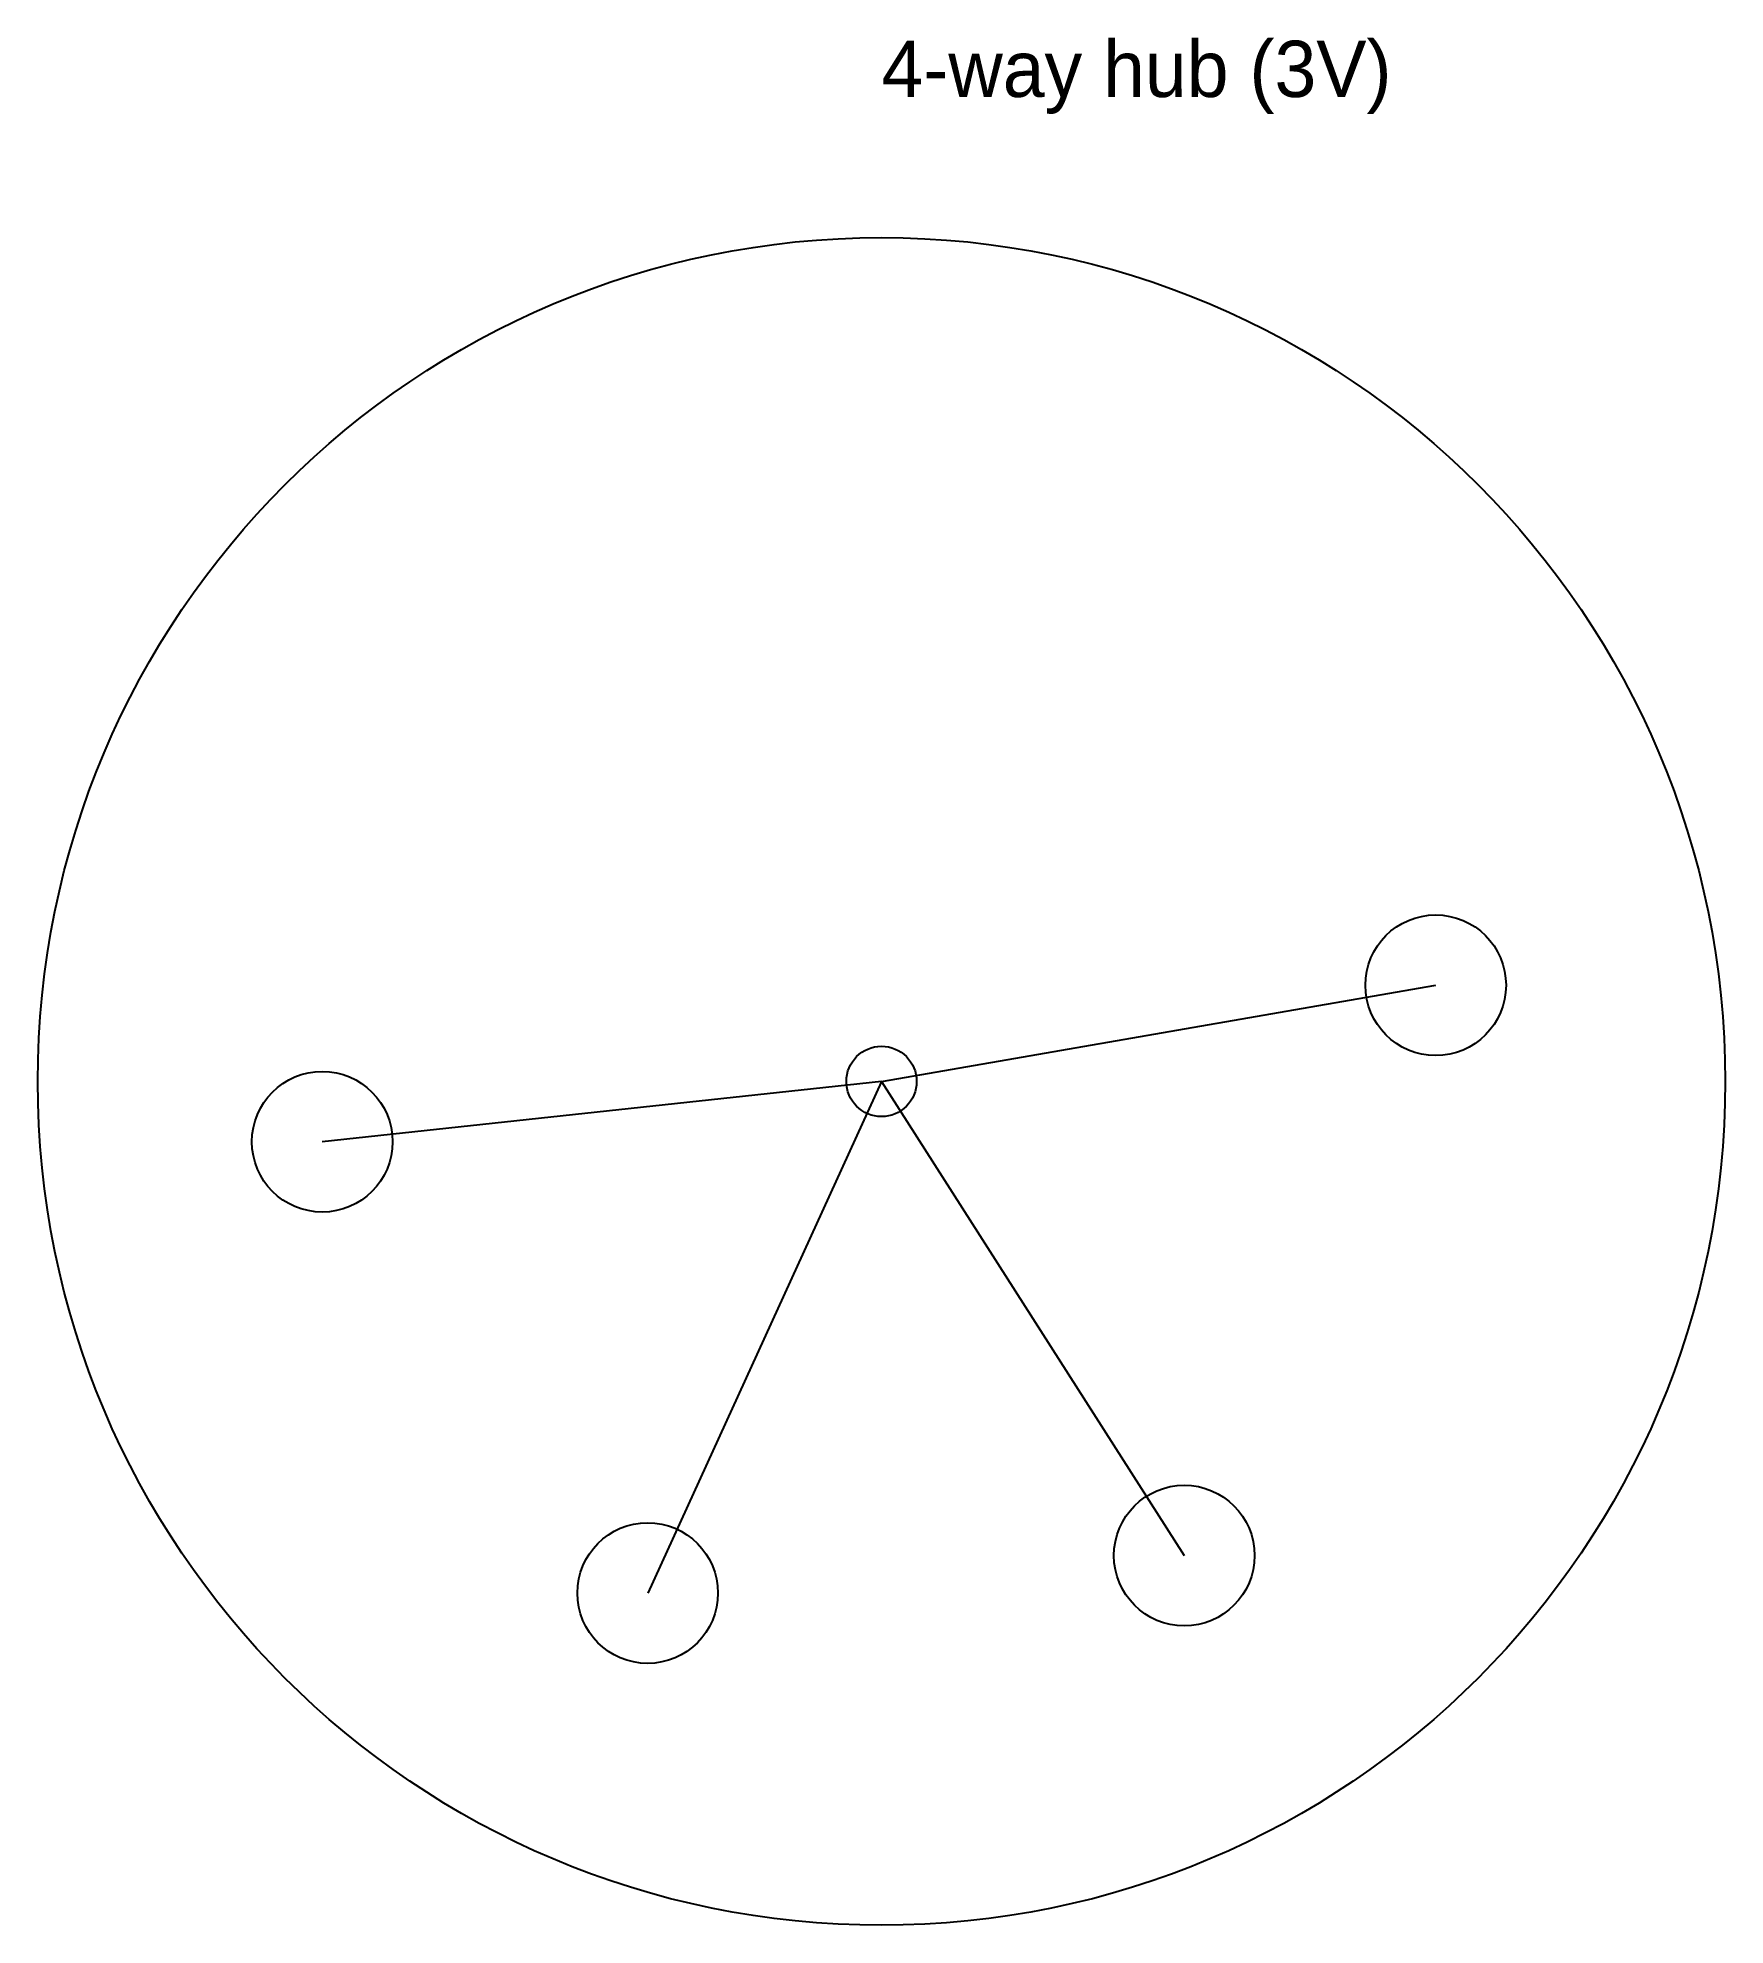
# Model space of a CAD drawing. Header units: metres. Extents: x -3 to 3, y -3 to 3.71.
import ezdxf

# ---------------------------------------------------------------- set-up
doc = ezdxf.new("R2010")
doc.units = ezdxf.units.M

msp = doc.modelspace()

# ---------------------------------------------------------------- linework, layer by layer
for q in [(1.9705, 0.342), (-1.9885, -0.2144), (-0.8314, -1.819), (1.0765, -1.6856)]:
    msp.add_line((0, 0), q)
for centre, radius in [((0, 0), 3), ((1.9705, 0.342), 0.25), ((0, 0), 0.125), ((-1.9885, -0.2144), 0.25), ((1.0765, -1.6856), 0.25), ((-0.8314, -1.819), 0.25)]:
    msp.add_circle(centre, radius)

# ---------------------------------------------------------------- texts
msp.add_text('4-way hub (3V)', height=0.2).set_placement((0, 3.5))

doc.saveas('drawing.dxf')
